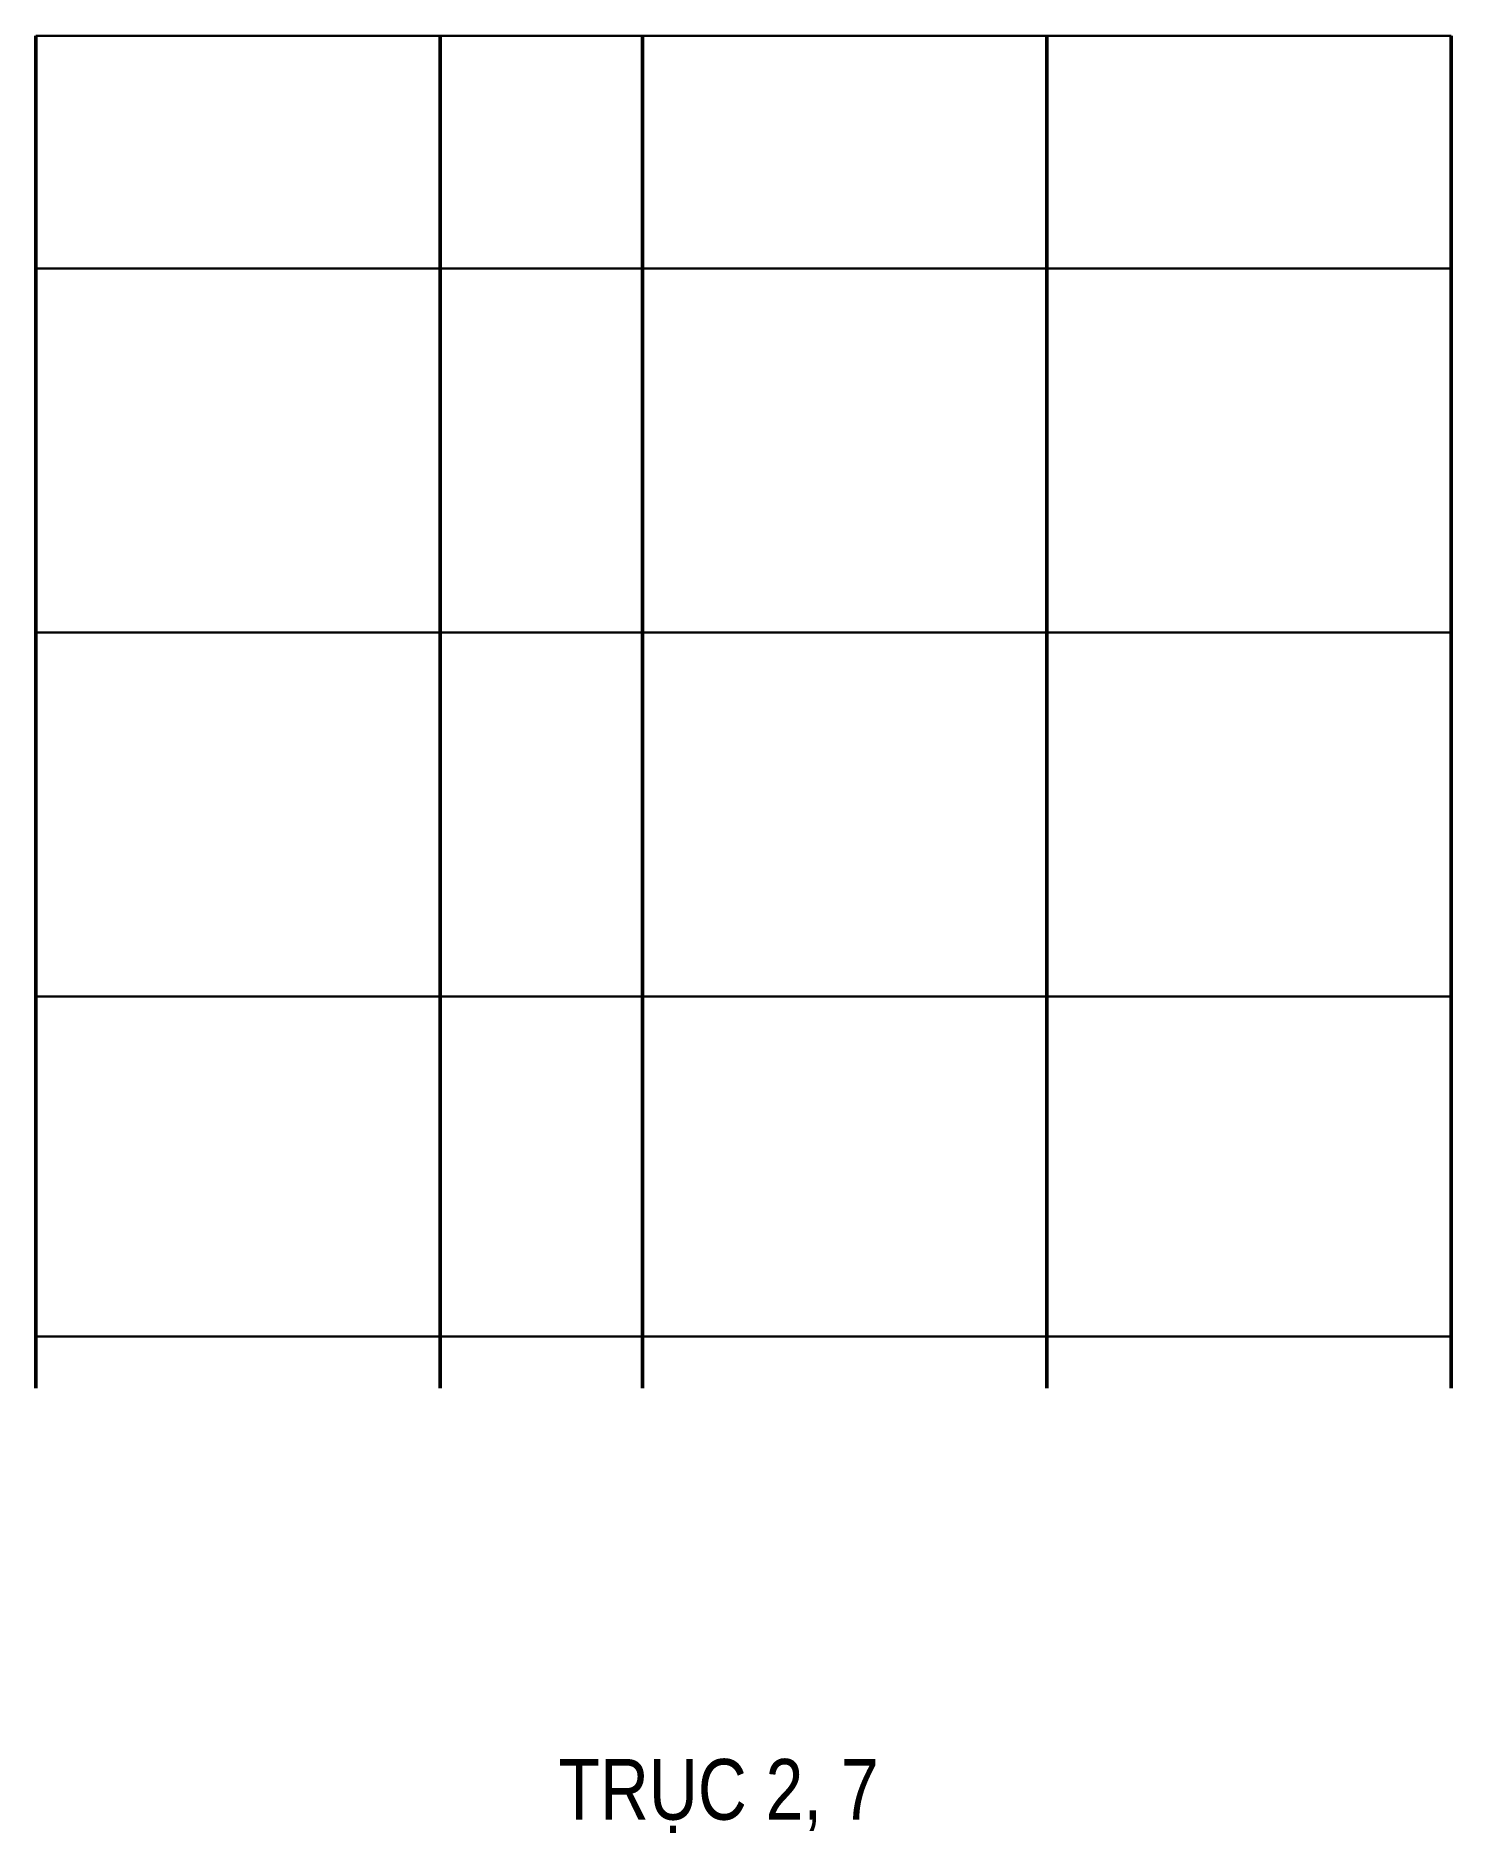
# Model space of a CAD drawing. Header units: millimetres. Extents: x 2469 to 16469, y 780 to 18553.
import ezdxf

# ---------------------------------------------------------------- set-up
doc = ezdxf.new("R2010")
doc.units = ezdxf.units.MM
doc.layers.add('00-COT-SAP', color=2, linetype='Continuous', lineweight=50)
doc.layers.add('00-DAM-SAP', color=6, linetype='Continuous', lineweight=30)
doc.layers.add('TEXT', color=7, linetype='Continuous')
doc.styles.add('Title-Text-1', font='arial.ttf', dxfattribs={"width": 0.8, "height": 6})

msp = doc.modelspace()

# ---------------------------------------------------------------- linework, layer by layer
at = {"layer": '00-COT-SAP'}
for p, q in [((2469, 16253), (2469, 18553)), ((6469, 16253), (6469, 18553)), ((8469, 16253), (8469, 18553)), ((12469, 16253), (12469, 18553)), ((16469, 16253), (16469, 18553)), ((2469, 12653), (2469, 16253)), ((6469, 12653), (6469, 16253)), ((8469, 12653), (8469, 16253)), ((12469, 12653), (12469, 16253)), ((16469, 12653), (16469, 16253)), ((2469, 9053), (2469, 12653)), ((6469, 9053), (6469, 12653)), ((8469, 9053), (8469, 12653)), ((12469, 9053), (12469, 12653)), ((16469, 9053), (16469, 12653)), ((2469, 5691), (2469, 9053)), ((6469, 5691), (6469, 9053)), ((8469, 5691), (8469, 9053)), ((12469, 5691), (12469, 9053)), ((16469, 5691), (16469, 9053)), ((2469, 5691), (2469, 5179)), ((6469, 5691), (6469, 5179)), ((8469, 5691), (8469, 5179)), ((12469, 5691), (12469, 5179)), ((16469, 5691), (16469, 5179))]:
    msp.add_line(p, q, dxfattribs=at)
at = {"layer": '00-DAM-SAP'}
for p, q in [((2469, 18553), (6469, 18553)), ((6469, 18553), (8469, 18553)), ((8469, 18553), (12469, 18553)), ((12469, 18553), (16469, 18553)), ((2469, 16253), (6469, 16253)), ((6469, 16253), (8469, 16253)), ((8469, 16253), (12469, 16253)), ((12469, 16253), (16469, 16253)), ((2469, 12653), (6469, 12653)), ((6469, 12653), (8469, 12653)), ((8469, 12653), (12469, 12653)), ((12469, 12653), (16469, 12653)), ((2469, 9053), (6469, 9053)), ((6469, 9053), (8469, 9053)), ((8469, 9053), (12469, 9053)), ((12469, 9053), (16469, 9053)), ((2469, 5691), (6469, 5691)), ((6469, 5691), (8469, 5691)), ((8469, 5691), (12469, 5691)), ((12469, 5691), (16469, 5691))]:
    msp.add_line(p, q, dxfattribs=at)

# ---------------------------------------------------------------- texts
at = {"layer": 'TEXT', "color": 7, "insert": (7639, 1512), "char_height": 600, "width": 3701.69, "attachment_point": 1, "style": 'Title-Text-1'}
msp.add_mtext('TRỤC 2, 7', dxfattribs=at)

doc.saveas('drawing.dxf')
